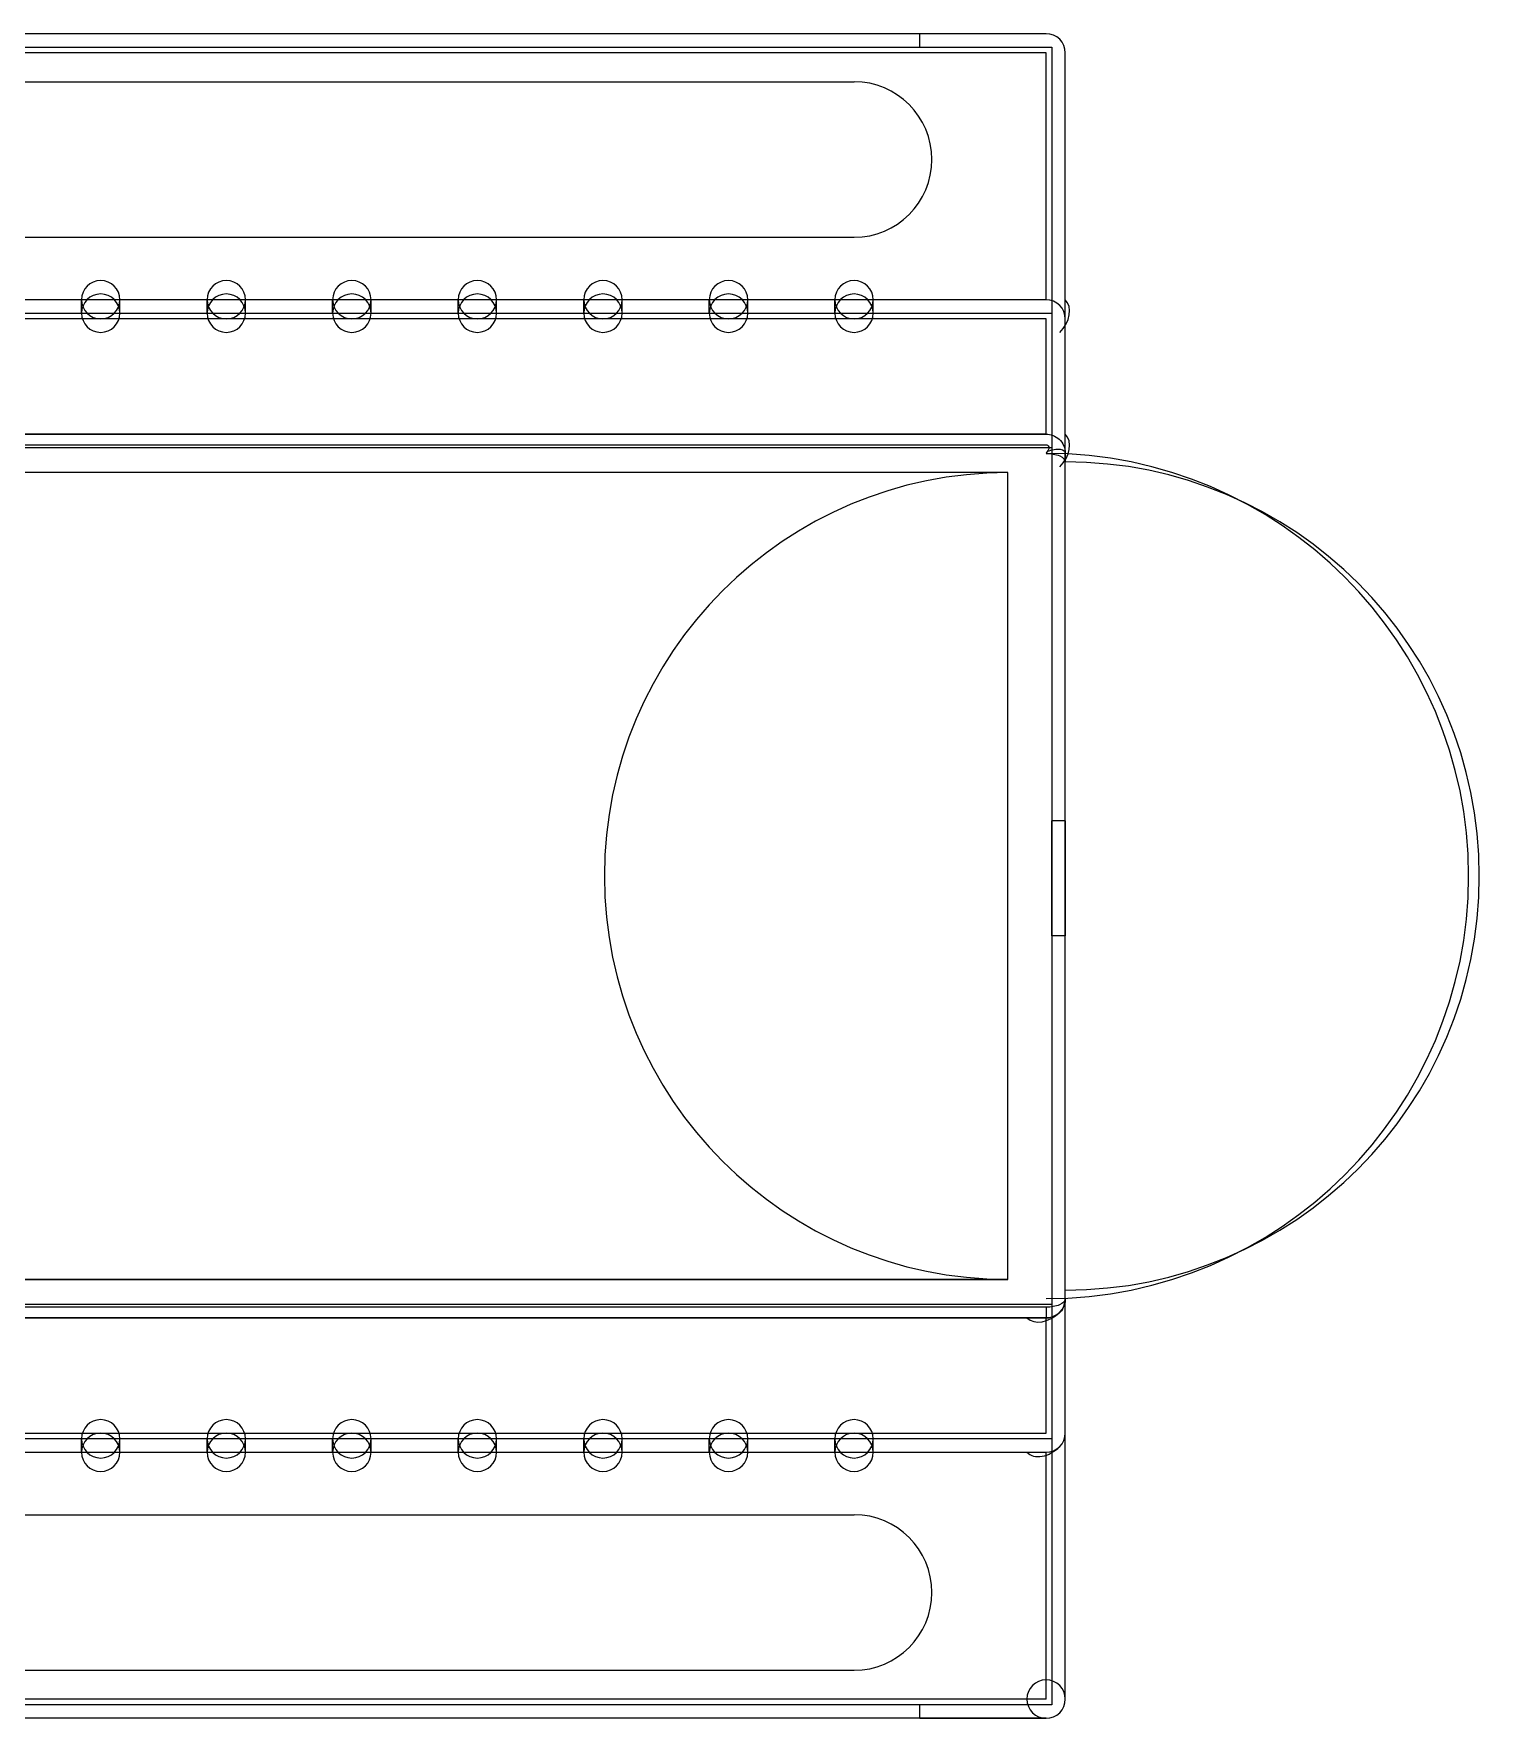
# Model space of a CAD drawing. Header units: millimetres. Extents: x -76 to 75, y -44 to 44.
# Drawn here: x -0.2 to 75.1, y -43.9 to 43.9 of the extents above; entities that cross this region are included whole.
import ezdxf

# ---------------------------------------------------------------- set-up
doc = ezdxf.new("R2010")
doc.units = ezdxf.units.MM
doc.layers.add('Pocket009', color=7, linetype='CONTINUOUS')

msp = doc.modelspace()

# ---------------------------------------------------------------- linework, layer by layer
at = {"layer": 'Pocket009'}
for p, q in [((52.5, 43.85, 15.54), (-52.5, 43.85, 15.54)), ((52.5, 43.85, 15.54), (-52.5, 43.85, 15.54)), ((45.925, 43.85, 11.6), (-45.925, 43.85, 11.6)), ((45.925, 43.85, 11.6), (-45.925, 43.85, 11.6)), ((52.5, 43.85), (45.925, 43.85)), ((45.925, 43.85), (45.925, 43.85, 11.6)), ((52.5, 43.85), (45.925, 43.85)), ((45.925, 43.15), (45.925, 43.85)), ((45.925, 43.85), (45.925, 43.85, 11.6)), ((45.925, 43.15), (45.925, 43.85)), ((45.925, 43.15, 11.6), (45.925, 43.85, 11.6)), ((45.925, 43.15, 11.6), (45.925, 43.85, 11.6)), ((52.5, 43.85), (52.5, 43.85, 15.54)), ((52.5, 43.85), (52.5, 43.85, 15.54)), ((-52.8, 43.15, 15.14), (52.8, 43.15, 15.14)), ((-52.8, 43.15, 15.14), (52.8, 43.15, 15.14)), ((-45.925, 43.15, 11.6), (45.925, 43.15, 11.6)), ((-45.925, 43.15, 11.6), (45.925, 43.15, 11.6)), ((45.925, 43.15), (52.8, 43.15)), ((45.925, 43.15, 11.6), (45.925, 43.15)), ((45.925, 43.15, 11.6), (45.925, 43.15)), ((45.925, 43.15), (52.8, 43.15)), ((52.8, 43.15, 15.14), (52.8, 29.3, 15.14)), ((52.8, 43.15), (52.8, -43.15)), ((52.8, 43.15), (52.8, 43.15, 15.14)), ((52.8, 43.15), (52.8, 43.15, 15.14)), ((52.8, 43.15), (52.8, -43.15)), ((52.8, 43.15, 15.14), (52.8, 29.3, 15.14)), ((52.5, 42.85, 16.54), (-52.5, 42.85, 16.54)), ((52.5, 42.85, 16.54), (-52.5, 42.85, 16.54)), ((52.5, 30, 16.54), (52.5, 42.85, 16.54)), ((52.5, 30, 16.54), (52.5, 42.85, 16.54)), ((53.5, 29, 15.54), (53.5, 42.85, 15.54)), ((53.5, -42.85), (53.5, 42.85)), ((53.5, 42.85), (53.5, 42.85, 15.54)), ((53.5, 29, 15.54), (53.5, 42.85, 15.54)), ((53.5, 42.85), (53.5, 42.85, 15.54)), ((53.5, -42.85), (53.5, 42.85)), ((-42.5, 41.35, 16.54), (42.5, 41.35, 16.54)), ((-42.5, 41.35, 16.54), (42.5, 41.35, 16.54)), ((-42.5, 41.35, 15.14), (42.5, 41.35, 15.14)), ((-42.5, 41.35, 15.14), (42.5, 41.35, 15.14)), ((42.5, 41.35, 16.54), (42.5, 41.35, 15.14)), ((42.5, 41.35, 16.54), (42.5, 41.35, 15.14)), ((-42.5, 33.25, 16.54), (42.5, 33.25, 16.54)), ((-42.5, 33.25, 16.54), (42.5, 33.25, 16.54)), ((-42.5, 33.25, 15.14), (42.5, 33.25, 15.14)), ((-42.5, 33.25, 15.14), (42.5, 33.25, 15.14)), ((42.5, 33.25, 16.54), (42.5, 33.25, 15.14)), ((42.5, 33.25, 16.54), (42.5, 33.25, 15.14)), ((52.5, 30, 16.54), (-52.5, 30, 16.54)), ((52.5, 30, 16.54), (-52.5, 30, 16.54)), ((52.5, 30, 34.54), (-52.5, 30, 34.54)), ((52.5, 30, 34.54), (-52.5, 30, 34.54)), ((2.269, 30, 32.04), (2.269, 30, 20.04)), ((2.269, 29.3, 32.04), (2.269, 30, 32.04)), ((2.269, 29.3, 20.04), (2.269, 30, 20.04)), ((2.269, 30, 32.04), (2.269, 30, 20.04)), ((2.269, 29.3, 32.04), (2.269, 30, 32.04)), ((2.269, 29.3, 20.04), (2.269, 30, 20.04)), ((4.269, 30, 32.04), (4.269, 30, 20.04)), ((4.269, 29.3, 32.04), (4.269, 30, 32.04)), ((4.269, 29.3, 20.04), (4.269, 30, 20.04)), ((4.269, 29.3, 20.04), (4.269, 30, 20.04)), ((4.269, 30, 32.04), (4.269, 30, 20.04)), ((4.269, 29.3, 32.04), (4.269, 30, 32.04)), ((8.808, 30, 32.04), (8.808, 30, 20.04)), ((8.808, 29.3, 32.04), (8.808, 30, 32.04)), ((8.808, 29.3, 20.04), (8.808, 30, 20.04)), ((8.808, 30, 32.04), (8.808, 30, 20.04)), ((8.808, 29.3, 32.04), (8.808, 30, 32.04)), ((8.808, 29.3, 20.04), (8.808, 30, 20.04)), ((10.808, 30, 32.04), (10.808, 30, 20.04)), ((10.808, 29.3, 32.04), (10.808, 30, 32.04)), ((10.808, 29.3, 20.04), (10.808, 30, 20.04)), ((10.808, 29.3, 20.04), (10.808, 30, 20.04)), ((10.808, 30, 32.04), (10.808, 30, 20.04)), ((10.808, 29.3, 32.04), (10.808, 30, 32.04)), ((15.346, 30, 32.04), (15.346, 30, 20.04)), ((15.346, 29.3, 32.04), (15.346, 30, 32.04)), ((15.346, 29.3, 20.04), (15.346, 30, 20.04)), ((15.346, 30, 32.04), (15.346, 30, 20.04)), ((15.346, 29.3, 32.04), (15.346, 30, 32.04)), ((15.346, 29.3, 20.04), (15.346, 30, 20.04)), ((17.346, 30, 32.04), (17.346, 30, 20.04)), ((17.346, 29.3, 32.04), (17.346, 30, 32.04)), ((17.346, 29.3, 20.04), (17.346, 30, 20.04)), ((17.346, 29.3, 20.04), (17.346, 30, 20.04)), ((17.346, 30, 32.04), (17.346, 30, 20.04)), ((17.346, 29.3, 32.04), (17.346, 30, 32.04)), ((21.885, 30, 32.04), (21.885, 30, 20.04)), ((21.885, 29.3, 32.04), (21.885, 30, 32.04)), ((21.885, 29.3, 20.04), (21.885, 30, 20.04)), ((21.885, 30, 32.04), (21.885, 30, 20.04)), ((21.885, 29.3, 32.04), (21.885, 30, 32.04)), ((21.885, 29.3, 20.04), (21.885, 30, 20.04)), ((23.885, 30, 32.04), (23.885, 30, 20.04)), ((23.885, 29.3, 32.04), (23.885, 30, 32.04)), ((23.885, 29.3, 20.04), (23.885, 30, 20.04)), ((23.885, 29.3, 20.04), (23.885, 30, 20.04)), ((23.885, 30, 32.04), (23.885, 30, 20.04)), ((23.885, 29.3, 32.04), (23.885, 30, 32.04)), ((28.423, 30, 32.04), (28.423, 30, 20.04)), ((28.423, 29.3, 32.04), (28.423, 30, 32.04)), ((28.423, 29.3, 20.04), (28.423, 30, 20.04)), ((28.423, 30, 32.04), (28.423, 30, 20.04)), ((28.423, 29.3, 32.04), (28.423, 30, 32.04)), ((28.423, 29.3, 20.04), (28.423, 30, 20.04)), ((30.423, 30, 32.04), (30.423, 30, 20.04)), ((30.423, 29.3, 32.04), (30.423, 30, 32.04)), ((30.423, 29.3, 20.04), (30.423, 30, 20.04)), ((30.423, 29.3, 20.04), (30.423, 30, 20.04)), ((30.423, 30, 32.04), (30.423, 30, 20.04)), ((30.423, 29.3, 32.04), (30.423, 30, 32.04)), ((34.962, 30, 32.04), (34.962, 30, 20.04)), ((34.962, 29.3, 32.04), (34.962, 30, 32.04)), ((34.962, 29.3, 20.04), (34.962, 30, 20.04)), ((34.962, 30, 32.04), (34.962, 30, 20.04)), ((34.962, 29.3, 32.04), (34.962, 30, 32.04)), ((34.962, 29.3, 20.04), (34.962, 30, 20.04)), ((36.962, 30, 32.04), (36.962, 30, 20.04)), ((36.962, 29.3, 32.04), (36.962, 30, 32.04)), ((36.962, 29.3, 20.04), (36.962, 30, 20.04)), ((36.962, 29.3, 20.04), (36.962, 30, 20.04)), ((36.962, 30, 32.04), (36.962, 30, 20.04)), ((36.962, 29.3, 32.04), (36.962, 30, 32.04)), ((41.5, 30, 32.04), (41.5, 30, 20.04)), ((41.5, 29.3, 32.04), (41.5, 30, 32.04)), ((41.5, 29.3, 20.04), (41.5, 30, 20.04)), ((41.5, 30, 32.04), (41.5, 30, 20.04)), ((41.5, 29.3, 32.04), (41.5, 30, 32.04)), ((41.5, 29.3, 20.04), (41.5, 30, 20.04)), ((43.5, 30, 32.04), (43.5, 30, 20.04)), ((43.5, 29.3, 32.04), (43.5, 30, 32.04)), ((43.5, 29.3, 20.04), (43.5, 30, 20.04)), ((43.5, 29.3, 20.04), (43.5, 30, 20.04)), ((43.5, 30, 32.04), (43.5, 30, 20.04)), ((43.5, 29.3, 32.04), (43.5, 30, 32.04)), ((52.5, 30, 16.54), (52.5, 30, 34.54)), ((52.5, 30, 16.54), (52.5, 30, 34.54)), ((-52.8, 29.3, 15.14), (52.8, 29.3, 15.14)), ((-52.8, 29.3, 15.14), (52.8, 29.3, 15.14)), ((-52.8, 29.3, 34.14), (52.8, 29.3, 34.14)), ((-52.8, 29.3, 34.14), (52.8, 29.3, 34.14)), ((52.5, 29, 35.54), (-52.5, 29, 35.54)), ((52.5, 29, 35.54), (-52.5, 29, 35.54)), ((2.269, 29.3, 20.04), (2.269, 29.3, 32.04)), ((2.269, 29.3, 20.04), (2.269, 29.3, 32.04)), ((4.269, 29.3, 20.04), (4.269, 29.3, 32.04)), ((4.269, 29.3, 20.04), (4.269, 29.3, 32.04)), ((8.808, 29.3, 20.04), (8.808, 29.3, 32.04)), ((8.808, 29.3, 20.04), (8.808, 29.3, 32.04)), ((10.808, 29.3, 20.04), (10.808, 29.3, 32.04)), ((10.808, 29.3, 20.04), (10.808, 29.3, 32.04)), ((15.346, 29.3, 20.04), (15.346, 29.3, 32.04)), ((15.346, 29.3, 20.04), (15.346, 29.3, 32.04)), ((17.346, 29.3, 20.04), (17.346, 29.3, 32.04)), ((17.346, 29.3, 20.04), (17.346, 29.3, 32.04)), ((21.885, 29.3, 20.04), (21.885, 29.3, 32.04)), ((21.885, 29.3, 20.04), (21.885, 29.3, 32.04)), ((23.885, 29.3, 20.04), (23.885, 29.3, 32.04)), ((23.885, 29.3, 20.04), (23.885, 29.3, 32.04)), ((28.423, 29.3, 20.04), (28.423, 29.3, 32.04)), ((28.423, 29.3, 20.04), (28.423, 29.3, 32.04)), ((30.423, 29.3, 20.04), (30.423, 29.3, 32.04)), ((30.423, 29.3, 20.04), (30.423, 29.3, 32.04)), ((34.962, 29.3, 20.04), (34.962, 29.3, 32.04)), ((34.962, 29.3, 20.04), (34.962, 29.3, 32.04)), ((36.962, 29.3, 20.04), (36.962, 29.3, 32.04)), ((36.962, 29.3, 20.04), (36.962, 29.3, 32.04)), ((41.5, 29.3, 20.04), (41.5, 29.3, 32.04)), ((41.5, 29.3, 20.04), (41.5, 29.3, 32.04)), ((43.5, 29.3, 20.04), (43.5, 29.3, 32.04)), ((43.5, 29.3, 20.04), (43.5, 29.3, 32.04)), ((52.5, 23, 35.54), (52.5, 29, 35.54)), ((52.5, 23, 35.54), (52.5, 29, 35.54)), ((52.8, 29.3, 15.14), (52.8, 29.3, 34.14)), ((52.8, 29.3, 15.14), (52.8, 29.3, 34.14)), ((52.8, 29.3, 34.14), (52.8, 22.3, 34.14)), ((52.8, 29.3, 34.14), (52.8, 22.3, 34.14)), ((53.5, 29, 34.54), (53.5, 29, 15.54)), ((53.5, 29, 34.54), (53.5, 29, 15.54)), ((53.5, 22, 34.54), (53.5, 29, 34.54)), ((53.5, 22, 34.54), (53.5, 29, 34.54)), ((52.5, 23, 35.54), (-52.5, 23, 35.54)), ((-52.5, 23, 43.604), (52.5, 23, 43.604)), ((52.5, 23, 35.54), (-52.5, 23, 35.54)), ((-52.5, 23, 43.604), (52.5, 23, 43.604)), ((52.5, 23, 35.54), (52.5, 23, 43.604)), ((52.5, 23, 35.54), (52.5, 23, 43.604)), ((-52.8, 22.3, 34.14), (52.8, 22.3, 34.14)), ((-52.8, 22.3, 43.14), (52.8, 22.3, 43.14)), ((-52.8, 22.3, 34.14), (52.8, 22.3, 34.14)), ((-52.8, 22.3, 43.14), (52.8, 22.3, 43.14)), ((-52.5, 22.45, 44.497), (52.5, 22.45, 44.497)), ((-52.5, 22.45, 44.497), (52.5, 22.45, 44.497)), ((52.8, 22.3, 34.14), (52.8, 22.3, 43.14)), ((52.8, 22.3, 43.14), (52.8, -22.3, 43.14)), ((52.8, 22.3, 43.14), (52.8, -22.3, 43.14)), ((52.8, 22.3, 34.14), (52.8, 22.3, 43.14)), ((53.5, 22, 34.54), (53.5, 22, 43.603)), ((53.5, 22, 34.54), (53.5, 22, 43.603)), ((50.5, 21, 45.2), (-50.5, 21, 45.2)), ((50.5, 21, 45.2), (-50.5, 21, 45.2)), ((50.5, 21, 44.54), (-50.5, 21, 44.54)), ((50.5, 21, 44.54), (-50.5, 21, 44.54)), ((50.5, 21, 45.2), (50.5, 21, 44.54)), ((50.5, -21, 44.54), (50.5, 21, 44.54)), ((50.5, 21, 45.2), (50.5, 21, 44.54)), ((50.5, -21, 44.54), (50.5, 21, 44.54)), ((53.5, 2.878, 2.147), (52.8, 2.878, 2.147)), ((52.8, 2.878, 2.147), (52.8, -3.122, 2.147)), ((53.5, 2.878, 5.147), (52.8, 2.878, 5.147)), ((52.8, 2.878, 5.147), (52.8, 2.878, 2.147)), ((53.5, 2.878, 2.147), (52.8, 2.878, 2.147)), ((52.8, -3.122, 5.147), (52.8, 2.878, 5.147)), ((53.5, 2.878, 5.147), (52.8, 2.878, 5.147)), ((52.8, -3.122, 5.147), (52.8, 2.878, 5.147)), ((52.8, 2.878, 5.147), (52.8, 2.878, 2.147)), ((52.8, 2.878, 2.147), (52.8, -3.122, 2.147)), ((53.5, -3.122, 2.147), (53.5, 2.878, 2.147)), ((53.5, 2.878, 2.147), (53.5, 2.878, 5.147)), ((53.5, 2.878, 5.147), (53.5, -3.122, 5.147)), ((53.5, -3.122, 2.147), (53.5, 2.878, 2.147)), ((53.5, 2.878, 2.147), (53.5, 2.878, 5.147)), ((53.5, 2.878, 5.147), (53.5, -3.122, 5.147)), ((53.5, -3.122, 2.147), (52.8, -3.122, 2.147)), ((52.8, -3.122, 2.147), (52.8, -3.122, 5.147)), ((53.5, -3.122, 5.147), (52.8, -3.122, 5.147)), ((53.5, -3.122, 2.147), (52.8, -3.122, 2.147)), ((53.5, -3.122, 5.147), (52.8, -3.122, 5.147)), ((52.8, -3.122, 2.147), (52.8, -3.122, 5.147)), ((53.5, -3.122, 5.147), (53.5, -3.122, 2.147)), ((53.5, -3.122, 5.147), (53.5, -3.122, 2.147)), ((50.5, -21, 45.2), (-50.5, -21, 45.2)), ((50.5, -21, 45.2), (-50.5, -21, 45.2)), ((-50.5, -21, 44.54), (50.5, -21, 44.54)), ((-50.5, -21, 44.54), (50.5, -21, 44.54)), ((50.5, -21, 45.2), (50.5, -21, 44.54)), ((50.5, -21, 45.2), (50.5, -21, 44.54)), ((52.8, -22.3, 34.14), (-52.8, -22.3, 34.14)), ((52.8, -22.3, 34.14), (-52.8, -22.3, 34.14)), ((52.8, -22.3, 43.14), (-52.8, -22.3, 43.14)), ((52.8, -22.3, 43.14), (-52.8, -22.3, 43.14)), ((52.5, -22.45, 44.497), (-52.5, -22.45, 44.497)), ((52.5, -22.45, 44.497), (-52.5, -22.45, 44.497)), ((52.8, -22.3, 34.14), (52.8, -29.3, 34.14)), ((52.8, -22.3, 34.14), (52.8, -22.3, 43.14)), ((52.8, -22.3, 34.14), (52.8, -29.3, 34.14)), ((52.8, -22.3, 34.14), (52.8, -22.3, 43.14)), ((53.5, -29, 34.54), (53.5, -22, 34.54)), ((53.5, -22, 34.54), (53.5, -22, 43.085)), ((53.5, -29, 34.54), (53.5, -22, 34.54)), ((53.5, -22, 34.54), (53.5, -22, 43.085)), ((-52.5, -23, 35.54), (52.5, -23, 35.54)), ((52.5, -23, 43.604), (-52.5, -23, 43.604)), ((-52.5, -23, 35.54), (52.5, -23, 35.54)), ((52.5, -23, 43.604), (-52.5, -23, 43.604)), ((52.5, -29, 35.54), (52.5, -23, 35.54)), ((52.5, -23, 35.54), (52.5, -23, 43.085)), ((52.5, -29, 35.54), (52.5, -23, 35.54)), ((52.5, -23, 35.54), (52.5, -23, 43.085)), ((52.8, -29.3, 15.14), (-52.8, -29.3, 15.14)), ((52.8, -29.3, 15.14), (-52.8, -29.3, 15.14)), ((52.8, -29.3, 34.14), (-52.8, -29.3, 34.14)), ((52.8, -29.3, 34.14), (-52.8, -29.3, 34.14)), ((-52.5, -29, 35.54), (52.5, -29, 35.54)), ((-52.5, -29, 35.54), (52.5, -29, 35.54)), ((2.269, -29.3, 32.04), (2.269, -29.3, 20.04)), ((2.269, -30, 20.04), (2.269, -29.3, 20.04)), ((2.269, -30, 20.04), (2.269, -29.3, 20.04)), ((2.269, -29.3, 32.04), (2.269, -29.3, 20.04)), ((2.269, -30, 32.04), (2.269, -29.3, 32.04)), ((2.269, -30, 32.04), (2.269, -29.3, 32.04)), ((4.269, -29.3, 32.04), (4.269, -29.3, 20.04)), ((4.269, -30, 20.04), (4.269, -29.3, 20.04)), ((4.269, -29.3, 32.04), (4.269, -29.3, 20.04)), ((4.269, -30, 32.04), (4.269, -29.3, 32.04)), ((4.269, -30, 20.04), (4.269, -29.3, 20.04)), ((4.269, -30, 32.04), (4.269, -29.3, 32.04)), ((8.808, -29.3, 32.04), (8.808, -29.3, 20.04)), ((8.808, -30, 20.04), (8.808, -29.3, 20.04)), ((8.808, -30, 20.04), (8.808, -29.3, 20.04)), ((8.808, -29.3, 32.04), (8.808, -29.3, 20.04)), ((8.808, -30, 32.04), (8.808, -29.3, 32.04)), ((8.808, -30, 32.04), (8.808, -29.3, 32.04)), ((10.808, -29.3, 32.04), (10.808, -29.3, 20.04)), ((10.808, -30, 20.04), (10.808, -29.3, 20.04)), ((10.808, -29.3, 32.04), (10.808, -29.3, 20.04)), ((10.808, -30, 32.04), (10.808, -29.3, 32.04)), ((10.808, -30, 20.04), (10.808, -29.3, 20.04)), ((10.808, -30, 32.04), (10.808, -29.3, 32.04)), ((15.346, -29.3, 32.04), (15.346, -29.3, 20.04)), ((15.346, -30, 20.04), (15.346, -29.3, 20.04)), ((15.346, -30, 20.04), (15.346, -29.3, 20.04)), ((15.346, -29.3, 32.04), (15.346, -29.3, 20.04)), ((15.346, -30, 32.04), (15.346, -29.3, 32.04)), ((15.346, -30, 32.04), (15.346, -29.3, 32.04)), ((17.346, -29.3, 32.04), (17.346, -29.3, 20.04)), ((17.346, -30, 20.04), (17.346, -29.3, 20.04)), ((17.346, -29.3, 32.04), (17.346, -29.3, 20.04)), ((17.346, -30, 32.04), (17.346, -29.3, 32.04)), ((17.346, -30, 20.04), (17.346, -29.3, 20.04)), ((17.346, -30, 32.04), (17.346, -29.3, 32.04)), ((21.885, -29.3, 32.04), (21.885, -29.3, 20.04)), ((21.885, -30, 20.04), (21.885, -29.3, 20.04)), ((21.885, -30, 20.04), (21.885, -29.3, 20.04)), ((21.885, -29.3, 32.04), (21.885, -29.3, 20.04)), ((21.885, -30, 32.04), (21.885, -29.3, 32.04)), ((21.885, -30, 32.04), (21.885, -29.3, 32.04)), ((23.885, -29.3, 32.04), (23.885, -29.3, 20.04)), ((23.885, -30, 20.04), (23.885, -29.3, 20.04)), ((23.885, -29.3, 32.04), (23.885, -29.3, 20.04)), ((23.885, -30, 32.04), (23.885, -29.3, 32.04)), ((23.885, -30, 20.04), (23.885, -29.3, 20.04)), ((23.885, -30, 32.04), (23.885, -29.3, 32.04)), ((28.423, -29.3, 32.04), (28.423, -29.3, 20.04)), ((28.423, -30, 20.04), (28.423, -29.3, 20.04)), ((28.423, -30, 20.04), (28.423, -29.3, 20.04)), ((28.423, -29.3, 32.04), (28.423, -29.3, 20.04)), ((28.423, -30, 32.04), (28.423, -29.3, 32.04)), ((28.423, -30, 32.04), (28.423, -29.3, 32.04)), ((30.423, -29.3, 32.04), (30.423, -29.3, 20.04)), ((30.423, -30, 20.04), (30.423, -29.3, 20.04)), ((30.423, -29.3, 32.04), (30.423, -29.3, 20.04)), ((30.423, -30, 32.04), (30.423, -29.3, 32.04)), ((30.423, -30, 20.04), (30.423, -29.3, 20.04)), ((30.423, -30, 32.04), (30.423, -29.3, 32.04)), ((34.962, -29.3, 32.04), (34.962, -29.3, 20.04)), ((34.962, -30, 20.04), (34.962, -29.3, 20.04)), ((34.962, -30, 20.04), (34.962, -29.3, 20.04)), ((34.962, -29.3, 32.04), (34.962, -29.3, 20.04)), ((34.962, -30, 32.04), (34.962, -29.3, 32.04)), ((34.962, -30, 32.04), (34.962, -29.3, 32.04)), ((36.962, -29.3, 32.04), (36.962, -29.3, 20.04)), ((36.962, -30, 20.04), (36.962, -29.3, 20.04)), ((36.962, -29.3, 32.04), (36.962, -29.3, 20.04)), ((36.962, -30, 32.04), (36.962, -29.3, 32.04)), ((36.962, -30, 20.04), (36.962, -29.3, 20.04)), ((36.962, -30, 32.04), (36.962, -29.3, 32.04)), ((41.5, -29.3, 32.04), (41.5, -29.3, 20.04)), ((41.5, -30, 20.04), (41.5, -29.3, 20.04)), ((41.5, -30, 20.04), (41.5, -29.3, 20.04)), ((41.5, -29.3, 32.04), (41.5, -29.3, 20.04)), ((41.5, -30, 32.04), (41.5, -29.3, 32.04)), ((41.5, -30, 32.04), (41.5, -29.3, 32.04)), ((43.5, -29.3, 32.04), (43.5, -29.3, 20.04)), ((43.5, -30, 20.04), (43.5, -29.3, 20.04)), ((43.5, -29.3, 32.04), (43.5, -29.3, 20.04)), ((43.5, -30, 32.04), (43.5, -29.3, 32.04)), ((43.5, -30, 20.04), (43.5, -29.3, 20.04)), ((43.5, -30, 32.04), (43.5, -29.3, 32.04)), ((52.8, -29.3, 15.14), (52.8, -43.15, 15.14)), ((52.8, -29.3, 15.14), (52.8, -29.3, 34.14)), ((52.8, -29.3, 15.14), (52.8, -43.15, 15.14)), ((52.8, -29.3, 15.14), (52.8, -29.3, 34.14)), ((53.5, -29, 15.54), (53.5, -29, 34.54)), ((53.5, -42.85, 15.54), (53.5, -29, 15.54)), ((53.5, -29, 15.54), (53.5, -29, 34.54)), ((53.5, -42.85, 15.54), (53.5, -29, 15.54)), ((-52.5, -30, 16.54), (52.5, -30, 16.54)), ((-52.5, -30, 34.54), (52.5, -30, 34.54)), ((-52.5, -30, 16.54), (52.5, -30, 16.54)), ((-52.5, -30, 34.54), (52.5, -30, 34.54)), ((2.269, -30, 32.04), (2.269, -30, 20.04)), ((2.269, -30, 32.04), (2.269, -30, 20.04)), ((4.269, -30, 32.04), (4.269, -30, 20.04)), ((4.269, -30, 32.04), (4.269, -30, 20.04)), ((8.808, -30, 32.04), (8.808, -30, 20.04)), ((8.808, -30, 32.04), (8.808, -30, 20.04)), ((10.808, -30, 32.04), (10.808, -30, 20.04)), ((10.808, -30, 32.04), (10.808, -30, 20.04)), ((15.346, -30, 32.04), (15.346, -30, 20.04)), ((15.346, -30, 32.04), (15.346, -30, 20.04)), ((17.346, -30, 32.04), (17.346, -30, 20.04)), ((17.346, -30, 32.04), (17.346, -30, 20.04)), ((21.885, -30, 32.04), (21.885, -30, 20.04)), ((21.885, -30, 32.04), (21.885, -30, 20.04)), ((23.885, -30, 32.04), (23.885, -30, 20.04)), ((23.885, -30, 32.04), (23.885, -30, 20.04)), ((28.423, -30, 32.04), (28.423, -30, 20.04)), ((28.423, -30, 32.04), (28.423, -30, 20.04)), ((30.423, -30, 32.04), (30.423, -30, 20.04)), ((30.423, -30, 32.04), (30.423, -30, 20.04)), ((34.962, -30, 32.04), (34.962, -30, 20.04)), ((34.962, -30, 32.04), (34.962, -30, 20.04)), ((36.962, -30, 32.04), (36.962, -30, 20.04)), ((36.962, -30, 32.04), (36.962, -30, 20.04)), ((41.5, -30, 32.04), (41.5, -30, 20.04)), ((41.5, -30, 32.04), (41.5, -30, 20.04)), ((43.5, -30, 32.04), (43.5, -30, 20.04)), ((43.5, -30, 32.04), (43.5, -30, 20.04)), ((52.5, -30, 16.54), (52.5, -30, 34.54)), ((52.5, -42.85, 16.54), (52.5, -30, 16.54)), ((52.5, -42.85, 16.54), (52.5, -30, 16.54)), ((52.5, -30, 16.54), (52.5, -30, 34.54)), ((-42.5, -33.25, 16.54), (42.5, -33.25, 16.54)), ((-42.5, -33.25, 15.14), (42.5, -33.25, 15.14)), ((-42.5, -33.25, 16.54), (42.5, -33.25, 16.54)), ((-42.5, -33.25, 15.14), (42.5, -33.25, 15.14)), ((42.5, -33.25, 16.54), (42.5, -33.25, 15.14)), ((42.5, -33.25, 16.54), (42.5, -33.25, 15.14)), ((-42.5, -41.35, 16.54), (42.5, -41.35, 16.54)), ((-42.5, -41.35, 15.14), (42.5, -41.35, 15.14)), ((-42.5, -41.35, 16.54), (42.5, -41.35, 16.54)), ((-42.5, -41.35, 15.14), (42.5, -41.35, 15.14)), ((42.5, -41.35, 16.54), (42.5, -41.35, 15.14)), ((42.5, -41.35, 16.54), (42.5, -41.35, 15.14)), ((52.5, -42.85, 16.54), (-52.5, -42.85, 16.54)), ((52.5, -42.85, 16.54), (-52.5, -42.85, 16.54)), ((53.5, -42.85), (53.5, -42.85, 15.54)), ((53.5, -42.85), (53.5, -42.85, 15.54)), ((52.8, -43.15, 15.14), (-52.8, -43.15, 15.14)), ((52.8, -43.15, 15.14), (-52.8, -43.15, 15.14)), ((52.5, -43.85, 15.54), (-52.5, -43.85, 15.54)), ((52.5, -43.85, 15.54), (-52.5, -43.85, 15.54)), ((45.925, -43.15, 11.6), (-45.925, -43.15, 11.6)), ((45.925, -43.15, 11.6), (-45.925, -43.15, 11.6)), ((45.925, -43.85, 11.6), (-45.925, -43.85, 11.6)), ((45.925, -43.85, 11.6), (-45.925, -43.85, 11.6)), ((45.925, -43.85), (45.925, -43.15)), ((52.8, -43.15), (45.925, -43.15)), ((45.925, -43.85, 11.6), (45.925, -43.15, 11.6)), ((45.925, -43.15), (45.925, -43.15, 11.6)), ((45.925, -43.85), (45.925, -43.15)), ((52.8, -43.15), (45.925, -43.15)), ((45.925, -43.15), (45.925, -43.15, 11.6)), ((45.925, -43.85, 11.6), (45.925, -43.15, 11.6)), ((45.925, -43.85), (52.5, -43.85)), ((45.925, -43.85), (45.925, -43.85, 11.6)), ((45.925, -43.85), (52.5, -43.85)), ((45.925, -43.85), (45.925, -43.85, 11.6)), ((52.5, -43.85), (52.5, -43.85, 15.54)), ((52.5, -43.85), (52.5, -43.85, 15.54)), ((52.8, -43.15), (52.8, -43.15, 15.14)), ((52.8, -43.15), (52.8, -43.15, 15.14))]:
    msp.add_line(p, q, dxfattribs=at)
for centre, radius, start, end in [((52.5, 42.85, 15.54), 1, 0, 0), ((52.5, 42.85, 15.54), 1, 0, 0), ((52.5, 42.85, 15.54), 1, 0, 90), ((52.5, 42.85, 15.54), 1, 0, 90), ((52.5, 42.85, 15.54), 1, 0, 90), ((52.5, 42.85, 15.54), 1, 0, 90), ((52.5, 42.85), 1, 0, 90), ((52.5, 42.85), 1, 0, 90), ((42.5, 37.3, 16.54), 4.05, -90, 90), ((42.5, 37.3, 16.54), 4.05, -90, 90), ((42.5, 37.3, 15.14), 4.05, -90, 90), ((42.5, 37.3, 15.14), 4.05, -90, 90), ((3.269, 30, 20.04), 1, 0, 180), ((3.269, 30, 20.04), 1, 0, 180), ((9.808, 30, 20.04), 1, 0, 180), ((9.808, 30, 20.04), 1, 0, 180), ((16.346, 30, 20.04), 1, 0, 180), ((16.346, 30, 20.04), 1, 0, 180), ((22.885, 30, 20.04), 1, 0, 180), ((22.885, 30, 20.04), 1, 0, 180), ((29.423, 30, 20.04), 1, 0, 180), ((29.423, 30, 20.04), 1, 0, 180), ((35.962, 30, 20.04), 1, 0, 180), ((35.962, 30, 20.04), 1, 0, 180), ((42.5, 30, 20.04), 1, 0, 180), ((42.5, 30, 20.04), 1, 0, 180), ((3.269, 29.3, 20.04), 1, 0, 180), ((3.269, 29.3, 20.04), 1, 0, 180), ((3.269, 30, 32.04), 1, 180, 0), ((3.269, 30, 32.04), 1, 180, 0), ((9.808, 29.3, 20.04), 1, 0, 180), ((9.808, 29.3, 20.04), 1, 0, 180), ((9.808, 30, 32.04), 1, 180, 0), ((9.808, 30, 32.04), 1, 180, 0), ((16.346, 29.3, 20.04), 1, 0, 180), ((16.346, 29.3, 20.04), 1, 0, 180), ((16.346, 30, 32.04), 1, 180, 0), ((16.346, 30, 32.04), 1, 180, 0), ((22.885, 29.3, 20.04), 1, 0, 180), ((22.885, 29.3, 20.04), 1, 0, 180), ((22.885, 30, 32.04), 1, 180, 0), ((22.885, 30, 32.04), 1, 180, 0), ((29.423, 29.3, 20.04), 1, 0, 180), ((29.423, 29.3, 20.04), 1, 0, 180), ((29.423, 30, 32.04), 1, 180, 0), ((29.423, 30, 32.04), 1, 180, 0), ((35.962, 29.3, 20.04), 1, 0, 180), ((35.962, 29.3, 20.04), 1, 0, 180), ((35.962, 30, 32.04), 1, 180, 0), ((35.962, 30, 32.04), 1, 180, 0), ((42.5, 29.3, 20.04), 1, 0, 180), ((42.5, 29.3, 20.04), 1, 0, 180), ((42.5, 30, 32.04), 1, 180, 0), ((42.5, 30, 32.04), 1, 180, 0), ((52.5, 29, 34.54), 1, 0, 0), ((52.5, 29, 34.54), 1, 0, 0), ((52.5, 29, 34.54), 1, 0, 90), ((52.5, 29, 34.54), 1, 0, 90), ((3.269, 29.3, 32.04), 1, 180, 0), ((3.269, 29.3, 32.04), 1, 180, 0), ((9.808, 29.3, 32.04), 1, 180, 0), ((9.808, 29.3, 32.04), 1, 180, 0), ((16.346, 29.3, 32.04), 1, 180, 0), ((16.346, 29.3, 32.04), 1, 180, 0), ((22.885, 29.3, 32.04), 1, 180, 0), ((22.885, 29.3, 32.04), 1, 180, 0), ((29.423, 29.3, 32.04), 1, 180, 0), ((29.423, 29.3, 32.04), 1, 180, 0), ((35.962, 29.3, 32.04), 1, 180, 0), ((35.962, 29.3, 32.04), 1, 180, 0), ((42.5, 29.3, 32.04), 1, 180, 0), ((42.5, 29.3, 32.04), 1, 180, 0), ((52.5, 29, 34.54), 0, 90, 0), ((52.5, 29, 34.54), 0, 90, 0), ((52.5, 22, 43.604), 0.45, 90, 90), ((52.5, 22, 43.604), 0.45, 90, 90), ((52.5, 0), 22, -90, 90), ((52.5, 0), 22, -90, 90), ((53.5, 0), 21.559, -90, 90), ((53.5, 0), 21.559, -90, 90), ((50.5, 0), 21, 90, -90), ((50.5, 0), 21, 90, -90), ((50.5, 0), 0, 90, 90), ((50.5, 0), 0, 90, 90), ((52.5, 0), 0, -90, -90), ((52.5, 0, 48.84), 0, -90, 0), ((52.5, 0, 48.84), 0, -90, 0), ((52.5, 0), 0, -90, -90), ((53.5, 0), 0, -90, -90), ((53.5, 0), 0, -90, -90), ((52.5, -22, 43.085), 1, -90, 0), ((52.5, -22, 43.085), 1, -90, 0), ((3.269, -29.3, 20.04), 1, 0, 180), ((3.269, -29.3, 20.04), 1, 0, 180), ((9.808, -29.3, 20.04), 1, 0, 180), ((9.808, -29.3, 20.04), 1, 0, 180), ((16.346, -29.3, 20.04), 1, 0, 180), ((16.346, -29.3, 20.04), 1, 0, 180), ((22.885, -29.3, 20.04), 1, 0, 180), ((22.885, -29.3, 20.04), 1, 0, 180), ((29.423, -29.3, 20.04), 1, 0, 180), ((29.423, -29.3, 20.04), 1, 0, 180), ((35.962, -29.3, 20.04), 1, 0, 180), ((35.962, -29.3, 20.04), 1, 0, 180), ((42.5, -29.3, 20.04), 1, 0, 180), ((42.5, -29.3, 20.04), 1, 0, 180), ((3.269, -30, 20.04), 1, 0, 180), ((3.269, -30, 20.04), 1, 0, 180), ((3.269, -29.3, 32.04), 1, 180, 0), ((3.269, -29.3, 32.04), 1, 180, 0), ((9.808, -30, 20.04), 1, 0, 180), ((9.808, -30, 20.04), 1, 0, 180), ((9.808, -29.3, 32.04), 1, 180, 0), ((9.808, -29.3, 32.04), 1, 180, 0), ((16.346, -30, 20.04), 1, 0, 180), ((16.346, -30, 20.04), 1, 0, 180), ((16.346, -29.3, 32.04), 1, 180, 0), ((16.346, -29.3, 32.04), 1, 180, 0), ((22.885, -30, 20.04), 1, 0, 180), ((22.885, -30, 20.04), 1, 0, 180), ((22.885, -29.3, 32.04), 1, 180, 0), ((22.885, -29.3, 32.04), 1, 180, 0), ((29.423, -30, 20.04), 1, 0, 180), ((29.423, -30, 20.04), 1, 0, 180), ((29.423, -29.3, 32.04), 1, 180, 0), ((29.423, -29.3, 32.04), 1, 180, 0), ((35.962, -30, 20.04), 1, 0, 180), ((35.962, -30, 20.04), 1, 0, 180), ((35.962, -29.3, 32.04), 1, 180, 0), ((35.962, -29.3, 32.04), 1, 180, 0), ((42.5, -30, 20.04), 1, 0, 180), ((42.5, -30, 20.04), 1, 0, 180), ((42.5, -29.3, 32.04), 1, 180, 0), ((42.5, -29.3, 32.04), 1, 180, 0), ((52.5, -29, 34.54), 1, -90, 0), ((52.5, -29, 34.54), 0, 0, 0), ((52.5, -29, 34.54), 0, -90, 0), ((52.5, -29, 34.54), 0, 0, 0), ((52.5, -29, 34.54), 1, -90, 0), ((52.5, -29, 34.54), 0, -90, 0), ((3.269, -30, 32.04), 1, 180, 0), ((3.269, -30, 32.04), 1, 180, 0), ((9.808, -30, 32.04), 1, 180, 0), ((9.808, -30, 32.04), 1, 180, 0), ((16.346, -30, 32.04), 1, 180, 0), ((16.346, -30, 32.04), 1, 180, 0), ((22.885, -30, 32.04), 1, 180, 0), ((22.885, -30, 32.04), 1, 180, 0), ((29.423, -30, 32.04), 1, 180, 0), ((29.423, -30, 32.04), 1, 180, 0), ((35.962, -30, 32.04), 1, 180, 0), ((35.962, -30, 32.04), 1, 180, 0), ((42.5, -30, 32.04), 1, 180, 0), ((42.5, -30, 32.04), 1, 180, 0), ((42.5, -37.3, 16.54), 4.05, -90, 90), ((42.5, -37.3, 15.14), 4.05, -90, 90), ((42.5, -37.3, 16.54), 4.05, -90, 90), ((42.5, -37.3, 15.14), 4.05, -90, 90), ((52.5, -42.85, 15.54), 1, 0, 0), ((52.5, -42.85, 15.54), 1, 0, -90), ((52.5, -42.85, 15.54), 1, 0, 0), ((52.5, -42.85, 15.54), 1, 0, -90), ((52.5, -42.85), 1, -90, 0), ((52.5, -42.85), 1, -90, 0), ((52.5, -42.85, 15.54), 1, -90, 0), ((52.5, -42.85, 15.54), 1, -90, 0)]:
    msp.add_arc(centre, radius, start, end, dxfattribs=at)
for centre, start_param, end_param in [((52.5, 29, 15.54), 4.712389, 0), ((52.5, 29, 15.54), 4.712389, 0), ((52.5, 22, 34.54), 4.712389, 0), ((52.5, 22, 34.54), 4.712389, 0), ((52.5, -22, 34.54), 3.141593, 4.712389), ((52.5, -22, 34.54), 3.141593, 4.712389), ((52.5, -29, 15.54), -3.141593, -1.570796), ((52.5, -29, 15.54), -3.141593, -1.570796)]:
    msp.add_ellipse(centre, major_axis=(1, 1), ratio=0.707107, start_param=start_param, end_param=end_param, dxfattribs=at)
for points, knots in [([(52.5, 23, 43.604), (52.743, 23, 43.604), (52.989, 22.91, 43.607), (53.18, 22.733, 43.609), (53.37, 22.559, 43.612), (53.501, 22.29, 43.614), (53.5, 22, 43.603)], [106, 106, 106, 106, 106.61467, 106.61467, 106.61467, 107.22934, 107.22934, 107.22934, 107.22934]), ([(52.5, 23, 43.604), (52.743, 23, 43.604), (52.989, 22.91, 43.607), (53.18, 22.733, 43.609), (53.37, 22.559, 43.612), (53.501, 22.29, 43.614), (53.5, 22, 43.603)], [106, 106, 106, 106, 106.61467, 106.61467, 106.61467, 107.22934, 107.22934, 107.22934, 107.22934]), ([(52.5, 22.45, 44.497), (52.556, 22.451, 44.497), (52.612, 22.412, 44.517), (52.634, 22.345, 44.55), (52.656, 22.28, 44.583), (52.641, 22.187, 44.629), (52.572, 22.11, 44.667)], [106, 106, 106, 106, 106.61467, 106.61467, 106.61467, 107.22934, 107.22934, 107.22934, 107.22934]), ([(52.5, 22.45, 44.497), (52.556, 22.451, 44.497), (52.612, 22.412, 44.517), (52.634, 22.345, 44.55), (52.656, 22.28, 44.583), (52.641, 22.187, 44.629), (52.572, 22.11, 44.667)], [106, 106, 106, 106, 106.61467, 106.61467, 106.61467, 107.22934, 107.22934, 107.22934, 107.22934]), ([(52.5, 22, 44.722), (52.734, 22.001, 44.725), (53.012, 21.959, 44.637), (53.207, 21.871, 44.459), (53.406, 21.784, 44.283), (53.503, 21.662, 44.035), (53.5, 21.559, 43.824)], [0, 0, 0, 0, 0.218465, 0.218465, 0.218465, 0.4369301, 0.4369301, 0.4369301, 0.4369301]), ([(52.5, 22, 44.722), (52.734, 22.001, 44.725), (53.012, 21.959, 44.637), (53.207, 21.871, 44.459), (53.406, 21.784, 44.283), (53.503, 21.662, 44.035), (53.5, 21.559, 43.824)], [0, 0, 0, 0, 0.218465, 0.218465, 0.218465, 0.4369301, 0.4369301, 0.4369301, 0.4369301]), ([(52.572, 22.11, 44.667), (52.79, 22.191, 44.631), (53.047, 22.242, 44.497), (53.228, 22.219, 44.286), (53.413, 22.199, 44.077), (53.503, 22.107, 43.812), (53.5, 22, 43.603)], [0, 0, 0, 0, 0.61467, 0.61467, 0.61467, 1.22934, 1.22934, 1.22934, 1.22934]), ([(52.572, 22.11, 44.667), (52.79, 22.191, 44.631), (53.047, 22.242, 44.497), (53.228, 22.219, 44.286), (53.413, 22.199, 44.077), (53.503, 22.107, 43.812), (53.5, 22, 43.603)], [0, 0, 0, 0, 0.61467, 0.61467, 0.61467, 1.22934, 1.22934, 1.22934, 1.22934]), ([(53.5, -22, 43.604), (53.501, -22.133, 43.843), (53.384, -22.25, 44.08), (53.196, -22.329, 44.242), (53.009, -22.409, 44.407), (52.754, -22.451, 44.498), (52.5, -22.45, 44.497)], [8.025861, 8.025861, 8.025861, 8.025861, 8.623136, 8.623136, 8.623136, 9.220411, 9.220411, 9.220411, 9.220411]), ([(53.5, -22, 43.604), (53.501, -22.133, 43.843), (53.384, -22.25, 44.08), (53.196, -22.329, 44.242), (53.009, -22.409, 44.407), (52.754, -22.451, 44.498), (52.5, -22.45, 44.497)], [8.025861, 8.025861, 8.025861, 8.025861, 8.623136, 8.623136, 8.623136, 9.220411, 9.220411, 9.220411, 9.220411]), ([(52.5, -22.45, 44.497), (52.5, -22.607, 44.419), (52.5, -22.753, 44.29), (52.5, -22.852, 44.129), (52.5, -22.951, 43.968), (52.5, -23.001, 43.779), (52.5, -23, 43.604)], [0, 0, 0, 0, 0.597275, 0.597275, 0.597275, 1.19455, 1.19455, 1.19455, 1.19455]), ([(52.5, -22.45, 44.497), (52.5, -22.607, 44.419), (52.5, -22.753, 44.29), (52.5, -22.852, 44.129), (52.5, -22.951, 43.968), (52.5, -23.001, 43.779), (52.5, -23, 43.604)], [0, 0, 0, 0, 0.597275, 0.597275, 0.597275, 1.19455, 1.19455, 1.19455, 1.19455]), ([(53.5, -22, 43.604), (53.503, -22.234, 43.606), (53.413, -22.512, 43.568), (53.229, -22.707, 43.492), (53.049, -22.906, 43.418), (52.793, -23.003, 43.312), (52.576, -23, 43.222)], [0, 0, 0, 0, 0.240266, 0.240266, 0.240266, 0.4805319, 0.4805319, 0.4805319, 0.4805319]), ([(53.5, -22, 43.604), (53.503, -22.234, 43.606), (53.413, -22.512, 43.568), (53.229, -22.707, 43.492), (53.049, -22.906, 43.418), (52.793, -23.003, 43.312), (52.576, -23, 43.222)], [0, 0, 0, 0, 0.240266, 0.240266, 0.240266, 0.4805319, 0.4805319, 0.4805319, 0.4805319]), ([(52.576, -23, 43.222), (52.641, -23, 43.304), (52.66, -23, 43.405), (52.639, -23, 43.48), (52.619, -23, 43.556), (52.56, -23, 43.605), (52.5, -23, 43.604)], [8.025861, 8.025861, 8.025861, 8.025861, 8.623136, 8.623136, 8.623136, 9.220411, 9.220411, 9.220411, 9.220411]), ([(52.576, -23, 43.222), (52.641, -23, 43.304), (52.66, -23, 43.405), (52.639, -23, 43.48), (52.619, -23, 43.556), (52.56, -23, 43.605), (52.5, -23, 43.604)], [8.025861, 8.025861, 8.025861, 8.025861, 8.623136, 8.623136, 8.623136, 9.220411, 9.220411, 9.220411, 9.220411])]:
    msp.add_open_spline(points, degree=3, knots=knots, dxfattribs=at)
for points in [[(52.572, 22.11, 44.667), (52.524, 22.056, 44.694), (52.5, 22.028, 44.708), (52.5, 22, 44.722)], [(52.572, 22.11, 44.667), (52.524, 22.056, 44.694), (52.5, 22.028, 44.708), (52.5, 22, 44.722)], [(53.5, 22, 43.603), (53.5, 21.841, 43.684), (53.5, 21.701, 43.755), (53.5, 21.559, 43.824)], [(53.5, 22, 43.603), (53.5, 21.841, 43.684), (53.5, 21.701, 43.755), (53.5, 21.559, 43.824)], [(53.5, -22, 43.085), (53.5, -22, 43.25), (53.5, -22, 43.413), (53.5, -22, 43.604)], [(53.5, -22, 43.085), (53.5, -22, 43.25), (53.5, -22, 43.413), (53.5, -22, 43.604)], [(52.5, -23, 43.085), (52.5, -23, 43.122), (52.524, -23, 43.156), (52.576, -23, 43.222)], [(52.5, -23, 43.085), (52.5, -23, 43.122), (52.524, -23, 43.156), (52.576, -23, 43.222)]]:
    msp.add_open_spline(points, degree=3, dxfattribs=at)

doc.saveas('drawing.dxf')
